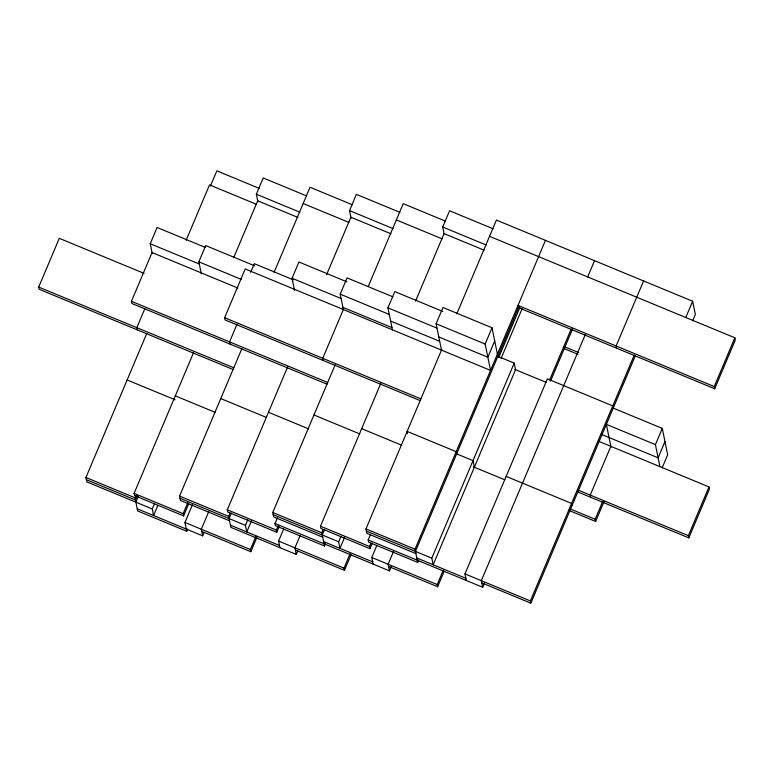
<?xml version="1.0" encoding="UTF-8"?>
<svg xmlns="http://www.w3.org/2000/svg" width="774" height="774" viewBox="0 0 774 774"><rect width="100%" height="100%" fill="white"/><g stroke="black" fill="none" stroke-linecap="round" stroke-linejoin="round"><path stroke-width="1.16" d="M233.168 369.527L39.145 289.283L38.7 287.086L59.298 238.324L144.041 273.367M152.265 253.63L150.243 243.742L157.112 227.488L205.062 247.322M327.025 384.204L131.89 303.495L131.435 301.299L152.043 252.537L237.899 288.044M144.786 308.826L136.824 327.673L137.269 329.869M157.809 505.557L153.591 515.532L152.246 508.944L86.833 481.883L85.933 477.49L146.789 333.41M186.118 240.317L209.522 184.899L256.358 204.268M210.431 186.012L216.846 170.841L259.213 188.372M201.327 273.928L198.86 261.835L205.72 245.581L254.781 265.879M257.916 201.898L256.349 194.206L263.208 177.952L306.697 195.938M188.759 503.681L183.612 515.881L134.55 495.583L134.095 493.386L193.558 352.634M233.816 257.326L257.694 200.795L297.835 217.407M187.685 529.048L186.747 531.264L137.685 510.966L134.995 497.779L135.934 495.563M137.317 495.544L135.44 499.975L86.378 479.687M135.895 502.181L138.236 496.637M420.214 400.613L225.079 319.904L224.624 317.708L245.223 268.946L490.542 370.407L485.153 344.033L492.022 327.779L442.96 307.491L436.091 323.745L441.48 350.119M250.679 272.351L254.336 263.682L293.365 279.82M152.246 508.944L154.587 503.4M237.057 324.151L229.568 341.885L230.013 344.082M229.53 520.786L180.468 500.488L179.568 496.095L241.836 348.697M274.141 272.225L310.026 187.26L352.402 204.781M183.612 515.881L183.157 513.675L187.84 502.597M186.747 531.264L184.957 522.469L192.445 504.735M294.517 290.337L292.05 278.253L298.909 261.999L346.858 281.823M208.796 511.498L201.308 529.232L202.653 535.831L137.24 508.77M202.653 535.831L204.055 532.502M351.106 218.307L349.529 210.615L356.398 194.361L399.887 212.347M279.133 526.746L276.802 532.289L227.73 511.991L227.285 509.795L287.676 366.828M326.531 274.838L350.883 217.213L391.025 233.816M297.7 551.107L296.297 554.436L230.875 527.375L228.63 516.393L230.033 513.065M229.085 518.59L231.426 513.046M323.203 360.491L322.748 358.294L343.356 309.532L340.212 294.149L347.081 277.895L392.795 296.8M251.463 520.863L246.78 531.941L245.435 525.352L247.777 519.809M201.762 531.428L250.824 551.727L250.37 549.53L255.991 536.227M250.824 551.727L256.91 537.32M322.719 537.195L273.657 516.906L272.758 512.504L335.181 364.738M368.26 286.419L403.215 203.668L445.592 221.19M325.448 543.774L324.509 545.989L275.447 525.691L275.002 523.495L277.344 517.951M276.802 532.289L276.347 530.093L278.224 525.652M279.936 547.673L278.592 541.074L283.739 528.884M392.418 329.821L387.929 307.849L394.788 291.595L442.738 311.419M300.099 535.647L294.942 547.847L296.297 554.436M415.512 301.231L444.063 233.622L442.718 227.024L449.588 210.77L493.077 228.765M372.323 543.154L369.982 548.698L320.92 528.41L320.475 526.204L380.866 383.236M324.509 545.989L321.82 532.802L323.222 529.474M322.265 534.998L324.606 529.455M344.653 537.272L339.97 548.36L338.625 541.761L340.966 536.218M295.397 550.043L344.459 570.332L344.004 568.135L350.09 553.729M344.459 570.332L351.009 554.813M415.909 553.604L366.847 533.315L365.947 528.923L441.79 349.374M456.766 313.915L496.405 220.077L692.653 301.25L695.352 314.438L692.604 320.939M418.637 560.183L417.699 562.398L368.637 542.11L368.192 539.904L370.533 534.37M369.982 548.698L369.537 546.502L370.94 543.174M373.126 564.082L371.781 557.493L376.928 545.302M393.753 550.953L388.132 564.256L389.477 570.844L275.002 523.495M389.477 570.844L391.354 566.413M494.712 340.966L487.843 357.22L438.781 336.932M417.699 562.398L415.009 549.211L545.467 240.375M415.454 551.407L518.919 306.475M498.766 357.443L519.838 307.568M501.068 358.517L522.14 308.642M514.207 363.112L515.552 369.711L433.159 564.768L431.815 558.17L514.207 363.112L497.856 356.35L492.022 327.779M388.587 566.452L437.649 586.74L437.194 584.544L443.279 570.138M437.649 586.74L444.199 571.231M587.669 276.918L594.529 260.664M466.316 580.49L464.971 573.902L547.363 378.844L612.776 405.895L613.231 408.101L662.292 428.39L667.672 454.764L662.186 467.767M549.666 379.918L571.202 328.931M550.585 381.002L572.586 328.911M585.25 334.629L481.322 580.664L482.666 587.253L368.192 539.904M482.666 587.253L484.543 582.822M643.591 280.952L616.123 345.978L616.578 348.174M481.776 582.861L530.838 603.159L530.384 600.953L634.312 354.918M530.838 603.159L635.231 356.011M610.85 446.327L590.252 495.089L590.697 497.295M568.871 510.395L595.641 521.463L595.187 519.267L602.675 501.533M595.641 521.463L604.059 501.513M685.793 317.504L692.653 301.25M659.912 466.625L655.423 444.644L662.292 428.39M664.982 441.577L658.123 457.831L601.253 434.311M714.257 386.565L518 305.391L518.454 307.588L714.702 388.761L714.257 386.565L734.855 337.793L489.536 236.331M714.702 388.761L735.3 339.999L734.855 337.793M577.317 491.761L688.821 537.882L688.376 535.676L708.974 486.914L598.583 441.257M688.821 537.882L709.419 489.11L708.974 486.914M442.718 227.024L486.207 245.019M444.063 233.622L484.205 250.225M396.356 219.922L442.07 238.827M349.529 210.615L393.018 228.601M303.166 203.514L348.881 222.419M256.349 194.206L299.828 212.192M564.198 346.626L578.691 352.625M563.53 348.368L578.023 354.366M436.091 323.745L485.153 344.033M387.929 307.849L436.991 328.137M340.212 294.149L389.274 314.438M514.807 369.401L546.028 382.317M292.05 278.253L341.111 298.541M390.618 321.036L439.68 341.324M342.901 307.336L391.963 327.625M655.423 444.644L606.361 424.355L611.073 447.43M198.86 261.835L241.227 279.366M150.243 243.742L199.305 264.04M224.624 317.708L420.872 398.881M131.435 301.299L327.692 382.472M577.985 490.019L688.376 535.676M506.167 476.368L571.58 503.429L572.034 505.625M38.7 287.086L233.835 367.795M473.611 466.935L504.832 479.841M569.538 508.663L595.187 519.267M361.671 428.68L401.812 445.282M313.954 414.98L359.678 433.885M268.481 412.271L308.623 428.873M220.764 398.571L266.488 417.476M175.292 395.853L215.433 412.465M127.13 379.957L175.079 399.79M365.947 528.923L415.009 549.211M366.392 531.119L431.815 558.17M464.971 573.902L530.384 600.953M416.809 558.006L465.871 578.294M320.475 526.204L369.537 546.502M272.758 512.504L321.82 532.802M273.203 514.71L338.625 541.761M371.781 557.493L437.194 584.544M323.619 541.587L372.681 561.885M227.285 509.795L276.347 530.093M179.568 496.095L228.63 516.393M180.023 498.292L245.435 525.352M278.592 541.074L344.004 568.135M230.429 525.178L279.491 545.476M134.095 493.386L183.157 513.675M85.933 477.49L134.995 497.779M184.957 522.469L250.37 549.53M474.356 467.235L473.011 460.646L456.66 453.883L456.205 451.687L407.143 431.389L407.588 433.585"/></g></svg>
